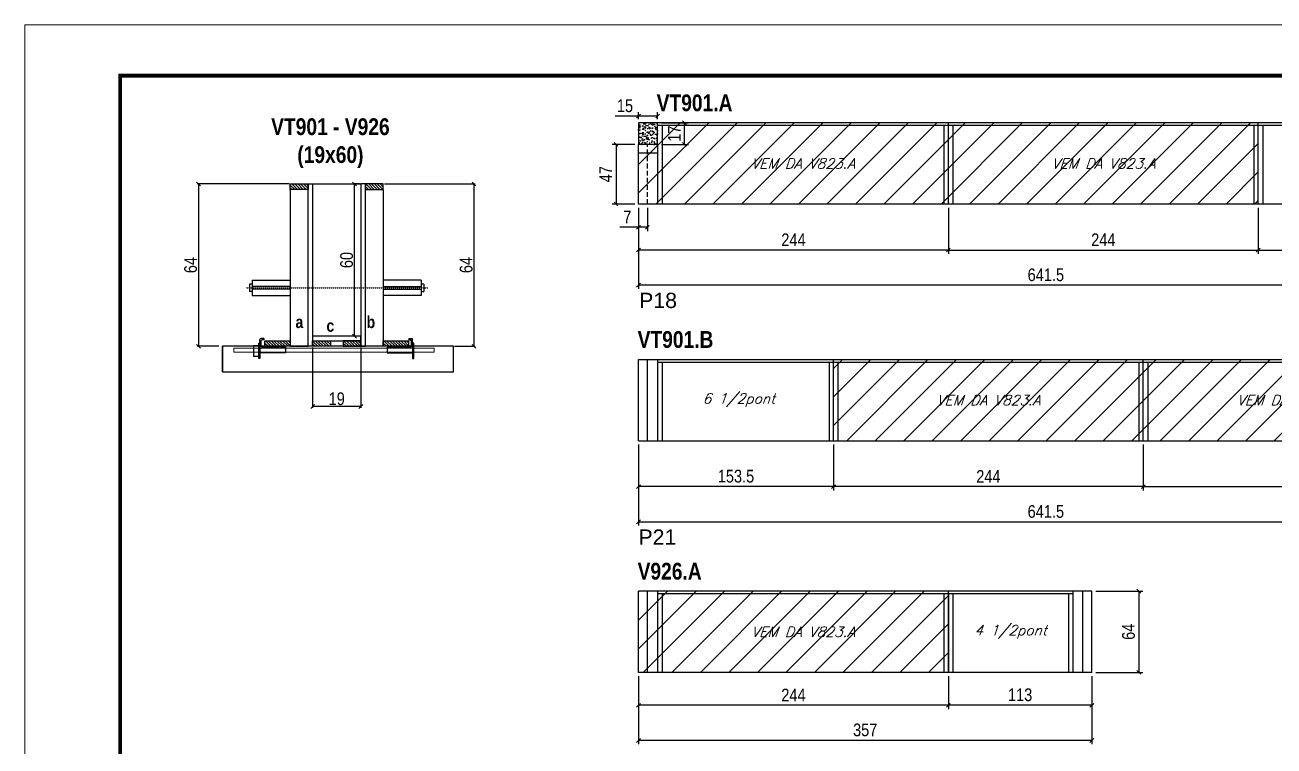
# Model space of a CAD drawing. Extents: x 3309 to 9563, y -2522 to 14608.
# Drawn here: x 4908 to 5891, y 9445 to 10014 of the extents above; entities that cross this region are included whole.
import ezdxf

# ---------------------------------------------------------------- set-up
doc = ezdxf.new("R2010")
doc.units = 0
doc.linetypes.add('DASHED', pattern=[0.75, 0.5, -0.25])
doc.linetypes.add('HIDDEN', pattern=[0.375, 0.25, -0.125])
for name, color, linetype in [('5', 5, 'Continuous'), ('barrote', 251, 'Continuous'), ('COTA', 241, 'Continuous'), ('detalhes', 4, 'Continuous'), ('NOMENCLATURA', 7, 'Continuous'), ('Painéis', 200, 'Continuous'), ('presilha', 1, 'Continuous'), ('SARR_2.2x10', 60, 'Continuous'), ('SARR_2.2x7', 40, 'Continuous'), ('SARR_3.5x7', 81, 'Continuous'), ('TENSOR', 3, 'Continuous'), ('texto', 7, 'Continuous')]:
    doc.layers.add(name, color=color, linetype=linetype)
for name, color, linetype, lineweight in [('CONCRETO', 251, 'Continuous', 25), ('Folhas', 255, 'Continuous', 9), ('Hachura', 251, 'Continuous', 9), ('SARRAFO DE PRESSAO', 251, 'DASHED', 9), ('SCO-___-LAJ', 2, 'Continuous', 0)]:
    doc.layers.add(name, color=color, linetype=linetype, lineweight=lineweight)
doc.styles.add('COTA TECNICA', font='techl___.ttf', dxfattribs={"height": 10})
doc.styles.add('COTA TECNICA 2X', font='techl___.ttf', dxfattribs={"height": 10})
doc.styles.add('Romans', font='romans.shx')
doc.styles.get("Standard").update_dxf_attribs({"font": 'arial.ttf'})
doc.styles.add('TECNICA', font='techb___.ttf', dxfattribs={"height": 10})
doc.dimstyles.new('PAINEL', dxfattribs={"dimtxt": 10, "dimasz": 3, "dimexe": 3, "dimexo": 3, "dimgap": 3, "dimtad": 1, "dimdec": 1, "dimzin": 12, "dimdsep": 46, "dimtxsty": 'COTA TECNICA', "dimblk1": 'OBLIQUE', "dimblk2": 'OBLIQUE', "dimsah": 1, "dimcen": 0.9, "dimclrd": 4, "dimclre": 4, "dimclrt": 240, "dimadec": 1, "dimazin": 3, "dimtfac": 1, "dimtdec": 1, "dimtmove": 0, "dimatfit": 3, "dimfxl": 1, "dimtolj": 1, "dimtzin": 12, "dimarcsym": 0})
doc.dimstyles.new('SECAO', dxfattribs={"dimscale": 0.333333, "dimtxt": 5, "dimasz": 9, "dimexe": 3, "dimexo": 3, "dimgap": 3, "dimtad": 1, "dimdec": 1, "dimlfac": 0.5, "dimzin": 12, "dimdsep": 46, "dimtxsty": 'COTA TECNICA 2X', "dimblk1": 'OBLIQUE', "dimblk2": 'OBLIQUE', "dimsah": 1, "dimcen": 0.9, "dimclrd": 4, "dimclre": 4, "dimclrt": 240, "dimadec": 1, "dimazin": 3, "dimtfac": 1, "dimtdec": 1, "dimtmove": 0, "dimatfit": 3, "dimfxl": 1, "dimtolj": 1, "dimtzin": 12, "dimarcsym": 0})
pattern_1 = [(135, (38369.9267, -113751.8887), (-1.122532015, -1.122532015), [])]

# ---------------------------------------------------------------- blocks, each defined once
blk = doc.blocks.new('9999999999')
at = {"layer": 'Folhas'}
blk.add_lwpolyline([(98138.98, 34190.21), (99623.98, 34190.21), (99623.98, 35240.21), (98138.98, 35240.21)], close=True, dxfattribs=at)
at = {"layer": 'Folhas', "color": 30, "const_width": 3}
blk.add_lwpolyline([(98213.98, 34230.21), (99583.98, 34230.21), (99583.98, 35200.21), (98213.98, 35200.21)], close=True, dxfattribs=at)
blk = doc.blocks.new('_Oblique')
at = {"color": 0, "linetype": 'ByBlock', "lineweight": -2}
blk.add_line((-0.5, -0.5), (0.5, 0.5), dxfattribs=at)
blk = doc.blocks.new('*D1789')
at = {"layer": 'COTA', "color": 4, "lineweight": -2, "transparency": 16777216}
for p, q in [((5134.39, 9759.28), (5134.39, 9711.81)), ((5172.39, 9759.28), (5172.39, 9711.81)), ((5172.39, 9712.81), (5134.39, 9712.81))]:
    blk.add_line(p, q, dxfattribs=at)
at = {"layer": 'Defpoints', "color": 0, "transparency": 16777216}
for p in [(5134.39, 9760.28), (5172.39, 9760.28), (5134.39, 9712.81)]:
    blk.add_point(p, dxfattribs=at)
at = {"layer": 'COTA', "color": 4, "lineweight": -2, "transparency": 16777216, "xscale": 3, "yscale": 3, "zscale": 3, "rotation": 180}
blk.add_blockref('_Oblique', (5134.39, 9712.81), dxfattribs=at)
at = {"layer": 'COTA', "color": 4, "lineweight": -2, "transparency": 16777216, "xscale": 3, "yscale": 3, "zscale": 3}
blk.add_blockref('_Oblique', (5172.39, 9712.81), dxfattribs=at)
at = {"layer": 'COTA', "color": 240, "transparency": 16777216, "insert": (5153.39, 9718.9), "char_height": 10, "attachment_point": 5, "style": 'COTA TECNICA 2X'}
blk.add_mtext('\\A1;19', dxfattribs=at)
blk = doc.blocks.new('PRESILHA METÁLICA 1')
at = {"layer": 'presilha'}
for p, q in [((6, 15.5), (7.5, 15.5)), ((6, -2.5), (6, 15.5)), ((7.5, 10.6), (7.5, 19.9)), ((7.5, 15.5), (7.5, -2.5)), ((12, 21), (8.6, 21)), ((9, 11.6), (9, 18.9)), ((12, 19.5), (9.6, 19.5)), ((12, 21), (12, 19.5)), ((0, 13), (6, 13)), ((0, 13), (0, 0)), ((6, 0), (0, 0)), ((6, 13), (6, 0)), ((37.5, 4.1), (7.5, 4.1)), ((37.5, 11), (9.6, 11)), ((37.5, 11), (37.5, 4.1)), ((7.5, -2.5), (6, -2.5))]:
    blk.add_line(p, q, dxfattribs=at)
for centre, radius, start, end in [((8.6, 19.9), 1.14, 90, 180), ((9.6, 18.9), 0.57, 90, 180), ((9.6, 11.6), 0.57, 180, 270)]:
    blk.add_arc(centre, radius, start, end, dxfattribs=at)
blk = doc.blocks.new('PRESILHA METÁLICA 2')
at = {"layer": 'presilha'}
for p, q in [((-5.2, 23.5), (-5.2, 22)), ((-5.2, 23.5), (-1.9, 23.5)), ((-5.2, 22), (-2.8, 22)), ((-2.2, 14.1), (-2.2, 21.4)), ((0.8, 18), (-0.8, 18)), ((-0.8, 18), (-0.8, 0)), ((-0.8, 14.6), (-0.8, 22.4)), ((0.8, 0), (0.8, 18)), ((-30.8, 13.5), (-30.8, 6.6)), ((-30.8, 13.5), (-2.8, 13.5)), ((-30.8, 6.6), (-0.8, 6.6)), ((-0.8, 0), (0.8, 0))]:
    blk.add_line(p, q, dxfattribs=at)
for centre, radius, start, end in [((-2.8, 21.4), 0.57, 0, 90), ((-1.9, 22.4), 1.14, 0, 90), ((-2.8, 14.1), 0.57, 270, 0)]:
    blk.add_arc(centre, radius, start, end, dxfattribs=at)
blk = doc.blocks.new('*D1790')
at = {"layer": 'COTA', "color": 4, "lineweight": -2, "transparency": 16777216}
for p, q in [((5190.99, 9888.28), (5262.44, 9888.28)), ((5261.44, 9888.28), (5261.44, 9760.28)), ((5246.2, 9760.28), (5262.44, 9760.28))]:
    blk.add_line(p, q, dxfattribs=at)
at = {"layer": 'Defpoints', "color": 0, "transparency": 16777216}
for p in [(5189.99, 9888.28), (5245.2, 9760.28), (5261.44, 9760.28)]:
    blk.add_point(p, dxfattribs=at)
at = {"layer": 'COTA', "color": 4, "lineweight": -2, "transparency": 16777216, "xscale": 3, "yscale": 3, "zscale": 3}
for p, rotation in [((5261.44, 9888.28), 90), ((5261.44, 9760.28), 270)]:
    blk.add_blockref('_Oblique', p, dxfattribs=dict(at, rotation=rotation))
at = {"layer": 'COTA', "color": 240, "transparency": 16777216, "insert": (5255.33, 9824.28), "char_height": 10, "attachment_point": 5, "rotation": 90, "style": 'COTA TECNICA 2X'}
blk.add_mtext('\\A1;64', dxfattribs=at)
blk = doc.blocks.new('*D1791')
at = {"layer": 'COTA', "color": 4, "lineweight": -2, "transparency": 16777216}
for p, q in [((5115.79, 9888.28), (5043.47, 9888.28)), ((5044.47, 9888.28), (5044.47, 9760.28)), ((5060.57, 9760.28), (5043.47, 9760.28))]:
    blk.add_line(p, q, dxfattribs=at)
at = {"layer": 'Defpoints', "color": 0, "transparency": 16777216}
for p in [(5116.79, 9888.28), (5044.47, 9760.28), (5061.57, 9760.28)]:
    blk.add_point(p, dxfattribs=at)
at = {"layer": 'COTA', "color": 4, "lineweight": -2, "transparency": 16777216, "xscale": 3, "yscale": 3, "zscale": 3}
for p, rotation in [((5044.47, 9888.28), 90), ((5044.47, 9760.28), 270)]:
    blk.add_blockref('_Oblique', p, dxfattribs=dict(at, rotation=rotation))
at = {"layer": 'COTA', "color": 240, "transparency": 16777216, "insert": (5038.37, 9824.28), "char_height": 10, "attachment_point": 5, "rotation": 90, "style": 'COTA TECNICA 2X'}
blk.add_mtext('\\A1;64', dxfattribs=at)
blk = doc.blocks.new('*D1792')
at = {"layer": 'COTA', "color": 4, "lineweight": -2, "transparency": 16777216}
for p, q in [((5171.39, 9888.28), (5166.31, 9888.28)), ((5167.31, 9768.28), (5167.31, 9888.28)), ((5171.39, 9768.28), (5166.31, 9768.28))]:
    blk.add_line(p, q, dxfattribs=at)
at = {"layer": 'Defpoints', "color": 0, "transparency": 16777216}
for p in [(5167.31, 9888.28), (5172.39, 9888.28), (5172.39, 9768.28)]:
    blk.add_point(p, dxfattribs=at)
at = {"layer": 'COTA', "color": 4, "lineweight": -2, "transparency": 16777216, "xscale": 3, "yscale": 3, "zscale": 3}
for p, rotation in [((5167.31, 9888.28), 90), ((5167.31, 9768.28), 270)]:
    blk.add_blockref('_Oblique', p, dxfattribs=dict(at, rotation=rotation))
at = {"layer": 'COTA', "color": 240, "transparency": 16777216, "insert": (5161.21, 9828.28), "char_height": 10, "attachment_point": 5, "rotation": 90, "style": 'COTA TECNICA 2X'}
blk.add_mtext('\\A1;60', dxfattribs=at)
blk = doc.blocks.new('*D1793')
at = {"layer": 'COTA', "color": 4, "linetype": 'ByBlock', "lineweight": -2, "transparency": 16777216}
for p, q in [((5391.04, 9869.4), (5391.04, 9833.19)), ((5635.04, 9869.4), (5635.04, 9833.19)), ((5635.04, 9836.19), (5391.04, 9836.19))]:
    blk.add_line(p, q, dxfattribs=at)
at = {"layer": 'Defpoints', "color": 0, "linetype": 'ByBlock', "transparency": 16777216}
for p in [(5391.04, 9872.4), (5635.04, 9872.4), (5391.04, 9836.19)]:
    blk.add_point(p, dxfattribs=at)
at = {"layer": 'COTA', "color": 4, "linetype": 'ByBlock', "lineweight": -2, "transparency": 16777216, "xscale": 3, "yscale": 3, "zscale": 3, "rotation": 180}
blk.add_blockref('_Oblique', (5391.04, 9836.19), dxfattribs=at)
at = {"layer": 'COTA', "color": 4, "linetype": 'ByBlock', "lineweight": -2, "transparency": 16777216, "xscale": 3, "yscale": 3, "zscale": 3}
blk.add_blockref('_Oblique', (5635.04, 9836.19), dxfattribs=at)
at = {"layer": 'COTA', "color": 240, "linetype": 'ByBlock', "transparency": 16777216, "insert": (5513.04, 9844.26), "char_height": 10, "attachment_point": 5, "style": 'COTA TECNICA'}
blk.add_mtext('\\A1;244', dxfattribs=at)
blk = doc.blocks.new('*D1795')
at = {"layer": 'COTA', "color": 4, "linetype": 'ByBlock', "lineweight": -2, "transparency": 16777216}
for p, q in [((5391.04, 9869.4), (5391.04, 9805.48)), ((6032.54, 9869.4), (6032.54, 9805.48)), ((6032.54, 9808.48), (5391.04, 9808.48))]:
    blk.add_line(p, q, dxfattribs=at)
at = {"layer": 'Defpoints', "color": 0, "linetype": 'ByBlock', "transparency": 16777216}
for p in [(5391.04, 9872.4), (6032.54, 9872.4), (5391.04, 9808.48)]:
    blk.add_point(p, dxfattribs=at)
at = {"layer": 'COTA', "color": 4, "linetype": 'ByBlock', "lineweight": -2, "transparency": 16777216, "xscale": 3, "yscale": 3, "zscale": 3, "rotation": 180}
blk.add_blockref('_Oblique', (5391.04, 9808.48), dxfattribs=at)
at = {"layer": 'COTA', "color": 4, "linetype": 'ByBlock', "lineweight": -2, "transparency": 16777216, "xscale": 3, "yscale": 3, "zscale": 3}
blk.add_blockref('_Oblique', (6032.54, 9808.48), dxfattribs=at)
at = {"layer": 'COTA', "color": 240, "linetype": 'ByBlock', "transparency": 16777216, "insert": (5711.79, 9816.59), "char_height": 10, "attachment_point": 5, "style": 'COTA TECNICA'}
blk.add_mtext('\\A1;641.5', dxfattribs=at)
blk = doc.blocks.new('*D1794')
at = {"layer": 'COTA', "color": 4, "lineweight": -2, "transparency": 16777216}
for p, q in [((5635.04, 9869.4), (5635.04, 9833.19)), ((5879.04, 9869.4), (5879.04, 9833.19)), ((5635.04, 9836.19), (5879.04, 9836.19))]:
    blk.add_line(p, q, dxfattribs=at)
at = {"layer": 'Defpoints', "color": 0, "transparency": 16777216}
for p in [(5635.04, 9872.4, 0), (5879.04, 9872.4, 0), (5879.04, 9836.19)]:
    blk.add_point(p, dxfattribs=at)
at = {"layer": 'COTA', "color": 4, "lineweight": -2, "transparency": 16777216, "xscale": 3, "yscale": 3, "zscale": 3, "rotation": 180}
blk.add_blockref('_Oblique', (5635.04, 9836.19), dxfattribs=at)
at = {"layer": 'COTA', "color": 4, "lineweight": -2, "transparency": 16777216, "xscale": 3, "yscale": 3, "zscale": 3}
blk.add_blockref('_Oblique', (5879.04, 9836.19), dxfattribs=at)
at = {"layer": 'COTA', "color": 240, "transparency": 16777216, "insert": (5757.04, 9844.26), "char_height": 10, "attachment_point": 5, "style": 'COTA TECNICA'}
blk.add_mtext('\\A1;244', dxfattribs=at)
blk = doc.blocks.new('*D1796')
at = {"layer": 'COTA', "color": 4, "lineweight": -2, "transparency": 16777216}
for p, q in [((5879.04, 9869.4), (5879.04, 9833.19)), ((6032.54, 9869.4), (6032.54, 9833.19)), ((5879.04, 9836.19), (6032.54, 9836.19))]:
    blk.add_line(p, q, dxfattribs=at)
at = {"layer": 'Defpoints', "color": 0, "transparency": 16777216}
for p in [(5879.04, 9872.4, 0), (6032.54, 9872.4, 0), (6032.54, 9836.19)]:
    blk.add_point(p, dxfattribs=at)
at = {"layer": 'COTA', "color": 4, "lineweight": -2, "transparency": 16777216, "xscale": 3, "yscale": 3, "zscale": 3, "rotation": 180}
blk.add_blockref('_Oblique', (5879.04, 9836.19), dxfattribs=at)
at = {"layer": 'COTA', "color": 4, "lineweight": -2, "transparency": 16777216, "xscale": 3, "yscale": 3, "zscale": 3}
blk.add_blockref('_Oblique', (6032.54, 9836.19), dxfattribs=at)
at = {"layer": 'COTA', "color": 240, "transparency": 16777216, "insert": (5955.79, 9844.41), "char_height": 10, "attachment_point": 5, "style": 'COTA TECNICA'}
blk.add_mtext('\\A1;153.5', dxfattribs=at)
blk = doc.blocks.new('*D1797')
at = {"layer": 'COTA', "color": 4, "lineweight": -2, "transparency": 16777216}
for p, q in [((5388.04, 9919.4), (5370.32, 9919.4)), ((5373.32, 9919.4), (5373.32, 9872.4)), ((5388.04, 9872.4), (5370.32, 9872.4))]:
    blk.add_line(p, q, dxfattribs=at)
at = {"layer": 'Defpoints', "color": 0, "transparency": 16777216}
for p in [(5391.04, 9919.4), (5373.32, 9872.4), (5391.04, 9872.4)]:
    blk.add_point(p, dxfattribs=at)
at = {"layer": 'COTA', "color": 4, "lineweight": -2, "transparency": 16777216, "xscale": 3, "yscale": 3, "zscale": 3}
for p, rotation in [((5373.32, 9919.4), 90), ((5373.32, 9872.4), 270)]:
    blk.add_blockref('_Oblique', p, dxfattribs=dict(at, rotation=rotation))
at = {"layer": 'COTA', "color": 240, "transparency": 16777216, "insert": (5365.25, 9895.9), "char_height": 10, "attachment_point": 5, "rotation": 90, "style": 'COTA TECNICA'}
blk.add_mtext('\\A1;47', dxfattribs=at)
blk = doc.blocks.new('*D1799')
at = {"layer": 'COTA', "color": 4, "lineweight": -2, "transparency": 16777216}
for p, q in [((5391.04, 9939.4), (5391.04, 9944.74)), ((5406.04, 9939.4), (5406.04, 9944.74)), ((5391.04, 9941.74), (5372.67, 9941.74)), ((5406.04, 9941.74), (5391.04, 9941.74))]:
    blk.add_line(p, q, dxfattribs=at)
at = {"layer": 'Defpoints', "color": 0, "transparency": 16777216}
for p in [(5391.04, 9941.74), (5391.04, 9936.4, 0), (5406.04, 9936.4, 0)]:
    blk.add_point(p, dxfattribs=at)
at = {"layer": 'COTA', "color": 4, "lineweight": -2, "transparency": 16777216, "xscale": 3, "yscale": 3, "zscale": 3, "rotation": 180}
blk.add_blockref('_Oblique', (5391.04, 9941.74), dxfattribs=at)
at = {"layer": 'COTA', "color": 4, "lineweight": -2, "transparency": 16777216, "xscale": 3, "yscale": 3, "zscale": 3}
blk.add_blockref('_Oblique', (5406.04, 9941.74), dxfattribs=at)
at = {"layer": 'COTA', "color": 240, "transparency": 16777216, "insert": (5380.36, 9949.85), "char_height": 10, "attachment_point": 5, "style": 'COTA TECNICA'}
blk.add_mtext('\\A1;15', dxfattribs=at)
blk = doc.blocks.new('*D1798')
at = {"layer": 'COTA', "color": 4, "lineweight": -2, "transparency": 16777216}
for p, q in [((5409.04, 9936.4), (5430.28, 9936.4)), ((5427.28, 9919.4), (5427.28, 9936.4)), ((5409.04, 9919.4), (5430.28, 9919.4))]:
    blk.add_line(p, q, dxfattribs=at)
at = {"layer": 'Defpoints', "color": 0, "transparency": 16777216}
for p in [(5406.04, 9936.4, 0), (5427.28, 9936.4), (5406.04, 9919.4, 0)]:
    blk.add_point(p, dxfattribs=at)
at = {"layer": 'COTA', "color": 4, "lineweight": -2, "transparency": 16777216, "xscale": 3, "yscale": 3, "zscale": 3}
for p, rotation in [((5427.28, 9936.4), 90), ((5427.28, 9919.4), 270)]:
    blk.add_blockref('_Oblique', p, dxfattribs=dict(at, rotation=rotation))
at = {"layer": 'COTA', "color": 240, "transparency": 16777216, "insert": (5419.21, 9927.9), "char_height": 10, "attachment_point": 5, "rotation": 90, "style": 'COTA TECNICA'}
blk.add_mtext('\\A1;17', dxfattribs=at)
blk = doc.blocks.new('*D1801')
at = {"layer": 'COTA', "color": 4, "lineweight": -2, "transparency": 16777216}
for p, q in [((5391.04, 9869.4), (5391.04, 9851.11)), ((5398.04, 9869.4), (5398.04, 9851.11)), ((5391.04, 9854.11), (5376.31, 9854.11)), ((5398.04, 9854.11), (5391.04, 9854.11))]:
    blk.add_line(p, q, dxfattribs=at)
at = {"layer": 'Defpoints', "color": 0, "transparency": 16777216}
for p in [(5391.04, 9872.4), (5398.04, 9872.4), (5391.04, 9854.11)]:
    blk.add_point(p, dxfattribs=at)
at = {"layer": 'COTA', "color": 4, "lineweight": -2, "transparency": 16777216, "xscale": 3, "yscale": 3, "zscale": 3, "rotation": 180}
blk.add_blockref('_Oblique', (5391.04, 9854.11), dxfattribs=at)
at = {"layer": 'COTA', "color": 4, "lineweight": -2, "transparency": 16777216, "xscale": 3, "yscale": 3, "zscale": 3}
blk.add_blockref('_Oblique', (5398.04, 9854.11), dxfattribs=at)
at = {"layer": 'COTA', "color": 240, "transparency": 16777216, "insert": (5382.18, 9862.18), "char_height": 10, "attachment_point": 5, "style": 'COTA TECNICA'}
blk.add_mtext('\\A1;7', dxfattribs=at)
blk = doc.blocks.new('*D1802')
at = {"layer": 'COTA', "color": 4, "linetype": 'ByBlock', "lineweight": -2, "transparency": 16777216}
for p, q in [((5788.54, 9682.87), (5788.54, 9646.66)), ((6032.54, 9682.87), (6032.54, 9646.66)), ((5788.54, 9649.66), (6032.54, 9649.66))]:
    blk.add_line(p, q, dxfattribs=at)
at = {"layer": 'Defpoints', "color": 0, "linetype": 'ByBlock', "transparency": 16777216}
for p in [(5788.54, 9685.87), (6032.54, 9685.87), (6032.54, 9649.66)]:
    blk.add_point(p, dxfattribs=at)
at = {"layer": 'COTA', "color": 4, "linetype": 'ByBlock', "lineweight": -2, "transparency": 16777216, "xscale": 3, "yscale": 3, "zscale": 3, "rotation": 180}
blk.add_blockref('_Oblique', (5788.54, 9649.66), dxfattribs=at)
at = {"layer": 'COTA', "color": 4, "linetype": 'ByBlock', "lineweight": -2, "transparency": 16777216, "xscale": 3, "yscale": 3, "zscale": 3}
blk.add_blockref('_Oblique', (6032.54, 9649.66), dxfattribs=at)
at = {"layer": 'COTA', "color": 240, "linetype": 'ByBlock', "transparency": 16777216, "insert": (5910.54, 9657.73), "char_height": 10, "attachment_point": 5, "style": 'COTA TECNICA'}
blk.add_mtext('\\A1;244', dxfattribs=at)
blk = doc.blocks.new('*D1805')
at = {"layer": 'COTA', "color": 4, "linetype": 'ByBlock', "lineweight": -2, "transparency": 16777216}
for p, q in [((5391.04, 9682.87), (5391.04, 9618.95)), ((6032.54, 9682.87), (6032.54, 9618.95)), ((5391.04, 9621.95), (6032.54, 9621.95))]:
    blk.add_line(p, q, dxfattribs=at)
at = {"layer": 'Defpoints', "color": 0, "linetype": 'ByBlock', "transparency": 16777216}
for p in [(5391.04, 9685.87), (6032.54, 9685.87), (6032.54, 9621.95)]:
    blk.add_point(p, dxfattribs=at)
at = {"layer": 'COTA', "color": 4, "linetype": 'ByBlock', "lineweight": -2, "transparency": 16777216, "xscale": 3, "yscale": 3, "zscale": 3, "rotation": 180}
blk.add_blockref('_Oblique', (5391.04, 9621.95), dxfattribs=at)
at = {"layer": 'COTA', "color": 4, "linetype": 'ByBlock', "lineweight": -2, "transparency": 16777216, "xscale": 3, "yscale": 3, "zscale": 3}
blk.add_blockref('_Oblique', (6032.54, 9621.95), dxfattribs=at)
at = {"layer": 'COTA', "color": 240, "linetype": 'ByBlock', "transparency": 16777216, "insert": (5711.79, 9630.06), "char_height": 10, "attachment_point": 5, "style": 'COTA TECNICA'}
blk.add_mtext('\\A1;641.5', dxfattribs=at)
blk = doc.blocks.new('*D1803')
at = {"layer": 'COTA', "color": 4, "lineweight": -2, "transparency": 16777216}
for p, q in [((5544.54, 9682.87), (5544.54, 9646.66)), ((5788.54, 9682.87), (5788.54, 9646.66)), ((5788.54, 9649.66), (5544.54, 9649.66))]:
    blk.add_line(p, q, dxfattribs=at)
at = {"layer": 'Defpoints', "color": 0, "transparency": 16777216}
for p in [(5544.54, 9685.87, 0), (5788.54, 9685.87, 0), (5544.54, 9649.66)]:
    blk.add_point(p, dxfattribs=at)
at = {"layer": 'COTA', "color": 4, "lineweight": -2, "transparency": 16777216, "xscale": 3, "yscale": 3, "zscale": 3, "rotation": 180}
blk.add_blockref('_Oblique', (5544.54, 9649.66), dxfattribs=at)
at = {"layer": 'COTA', "color": 4, "lineweight": -2, "transparency": 16777216, "xscale": 3, "yscale": 3, "zscale": 3}
blk.add_blockref('_Oblique', (5788.54, 9649.66), dxfattribs=at)
at = {"layer": 'COTA', "color": 240, "transparency": 16777216, "insert": (5666.54, 9657.73), "char_height": 10, "attachment_point": 5, "style": 'COTA TECNICA'}
blk.add_mtext('\\A1;244', dxfattribs=at)
blk = doc.blocks.new('*D1806')
at = {"layer": 'COTA', "color": 4, "lineweight": -2, "transparency": 16777216}
for p, q in [((5391.04, 9682.87), (5391.04, 9646.66)), ((5544.54, 9682.87), (5544.54, 9646.66)), ((5544.54, 9649.66), (5391.04, 9649.66))]:
    blk.add_line(p, q, dxfattribs=at)
at = {"layer": 'Defpoints', "color": 0, "transparency": 16777216}
for p in [(5391.04, 9685.87, 0), (5544.54, 9685.87, 0), (5391.04, 9649.66)]:
    blk.add_point(p, dxfattribs=at)
at = {"layer": 'COTA', "color": 4, "lineweight": -2, "transparency": 16777216, "xscale": 3, "yscale": 3, "zscale": 3, "rotation": 180}
blk.add_blockref('_Oblique', (5391.04, 9649.66), dxfattribs=at)
at = {"layer": 'COTA', "color": 4, "lineweight": -2, "transparency": 16777216, "xscale": 3, "yscale": 3, "zscale": 3}
blk.add_blockref('_Oblique', (5544.54, 9649.66), dxfattribs=at)
at = {"layer": 'COTA', "color": 240, "transparency": 16777216, "insert": (5467.79, 9657.88), "char_height": 10, "attachment_point": 5, "style": 'COTA TECNICA'}
blk.add_mtext('\\A1;153.5', dxfattribs=at)
blk = doc.blocks.new('*D1812')
at = {"layer": 'COTA', "color": 4, "linetype": 'ByBlock', "lineweight": -2, "transparency": 16777216}
for p, q in [((5635.04, 9500.27), (5635.04, 9474.36)), ((5748.04, 9500.27), (5748.04, 9474.36)), ((5748.04, 9477.36), (5635.04, 9477.36))]:
    blk.add_line(p, q, dxfattribs=at)
at = {"layer": 'Defpoints', "color": 0, "linetype": 'ByBlock', "transparency": 16777216}
for p in [(5635.04, 9503.27), (5748.04, 9503.27), (5635.04, 9477.36)]:
    blk.add_point(p, dxfattribs=at)
at = {"layer": 'COTA', "color": 4, "linetype": 'ByBlock', "lineweight": -2, "transparency": 16777216, "xscale": 3, "yscale": 3, "zscale": 3, "rotation": 180}
blk.add_blockref('_Oblique', (5635.04, 9477.36), dxfattribs=at)
at = {"layer": 'COTA', "color": 4, "linetype": 'ByBlock', "lineweight": -2, "transparency": 16777216, "xscale": 3, "yscale": 3, "zscale": 3}
blk.add_blockref('_Oblique', (5748.04, 9477.36), dxfattribs=at)
at = {"layer": 'COTA', "color": 240, "linetype": 'ByBlock', "transparency": 16777216, "insert": (5691.54, 9485.58), "char_height": 10, "attachment_point": 5, "style": 'COTA TECNICA'}
blk.add_mtext('\\A1;113', dxfattribs=at)
blk = doc.blocks.new('*D1813')
at = {"layer": 'COTA', "color": 4, "linetype": 'ByBlock', "lineweight": -2, "transparency": 16777216}
for p, q in [((5391.04, 9500.27), (5391.04, 9474.36)), ((5635.04, 9500.27), (5635.04, 9474.36)), ((5635.04, 9477.36), (5391.04, 9477.36))]:
    blk.add_line(p, q, dxfattribs=at)
at = {"layer": 'Defpoints', "color": 0, "linetype": 'ByBlock', "transparency": 16777216}
for p in [(5391.04, 9503.27), (5635.04, 9503.27), (5391.04, 9477.36)]:
    blk.add_point(p, dxfattribs=at)
at = {"layer": 'COTA', "color": 4, "linetype": 'ByBlock', "lineweight": -2, "transparency": 16777216, "xscale": 3, "yscale": 3, "zscale": 3, "rotation": 180}
blk.add_blockref('_Oblique', (5391.04, 9477.36), dxfattribs=at)
at = {"layer": 'COTA', "color": 4, "linetype": 'ByBlock', "lineweight": -2, "transparency": 16777216, "xscale": 3, "yscale": 3, "zscale": 3}
blk.add_blockref('_Oblique', (5635.04, 9477.36), dxfattribs=at)
at = {"layer": 'COTA', "color": 240, "linetype": 'ByBlock', "transparency": 16777216, "insert": (5513.04, 9485.43), "char_height": 10, "attachment_point": 5, "style": 'COTA TECNICA'}
blk.add_mtext('\\A1;244', dxfattribs=at)
blk = doc.blocks.new('*D1814')
at = {"layer": 'COTA', "color": 4, "linetype": 'ByBlock', "lineweight": -2, "transparency": 16777216}
for p, q in [((5391.04, 9500.27), (5391.04, 9446.65)), ((5748.04, 9500.27), (5748.04, 9446.65)), ((5748.04, 9449.65), (5391.04, 9449.65))]:
    blk.add_line(p, q, dxfattribs=at)
at = {"layer": 'Defpoints', "color": 0, "linetype": 'ByBlock', "transparency": 16777216}
for p in [(5391.04, 9503.27), (5748.04, 9503.27), (5391.04, 9449.65)]:
    blk.add_point(p, dxfattribs=at)
at = {"layer": 'COTA', "color": 4, "linetype": 'ByBlock', "lineweight": -2, "transparency": 16777216, "xscale": 3, "yscale": 3, "zscale": 3, "rotation": 180}
blk.add_blockref('_Oblique', (5391.04, 9449.65), dxfattribs=at)
at = {"layer": 'COTA', "color": 4, "linetype": 'ByBlock', "lineweight": -2, "transparency": 16777216, "xscale": 3, "yscale": 3, "zscale": 3}
blk.add_blockref('_Oblique', (5748.04, 9449.65), dxfattribs=at)
at = {"layer": 'COTA', "color": 240, "linetype": 'ByBlock', "transparency": 16777216, "insert": (5569.54, 9457.87), "char_height": 10, "attachment_point": 5, "style": 'COTA TECNICA'}
blk.add_mtext('\\A1;357', dxfattribs=at)
blk = doc.blocks.new('*D1815')
at = {"layer": 'COTA', "color": 4, "lineweight": -2, "transparency": 16777216}
for p, q in [((5751.04, 9567.27), (5788.04, 9567.27)), ((5785.04, 9567.27), (5785.04, 9503.27)), ((5751.04, 9503.27), (5788.04, 9503.27))]:
    blk.add_line(p, q, dxfattribs=at)
at = {"layer": 'Defpoints', "color": 0, "transparency": 16777216}
for p in [(5748.04, 9567.27, 0), (5748.04, 9503.27, 0), (5785.04, 9503.27)]:
    blk.add_point(p, dxfattribs=at)
at = {"layer": 'COTA', "color": 4, "lineweight": -2, "transparency": 16777216, "xscale": 3, "yscale": 3, "zscale": 3}
for p, rotation in [((5785.04, 9567.27), 90), ((5785.04, 9503.27), 270)]:
    blk.add_blockref('_Oblique', p, dxfattribs=dict(at, rotation=rotation))
at = {"layer": 'COTA', "color": 240, "transparency": 16777216, "insert": (5776.93, 9535.27), "char_height": 10, "attachment_point": 5, "rotation": 90, "style": 'COTA TECNICA'}
blk.add_mtext('\\A1;64', dxfattribs=at)

msp = doc.modelspace()

# ---------------------------------------------------------------- hatches: boundary and pattern name
at = {"layer": 'COTA'}
h = msp.add_hatch(dxfattribs=at)
h.set_pattern_fill('AR-CONC', color=256, scale=0.03)
h.set_pattern_definition([(50, (365.9193, -783.839), (5.46554, -0.4781726), [0.5715, -6.2865]), (355, (365.919, -783.839), (-1.0573026, 5.7317054), [0.4572, -5.0292175]), (100.451445, (366.3747, -783.8787), (4.4082374, 5.2535326), [0.4857003, -5.3427073]), (46.1842, (365.919, -782.315), (8.1323712, -1.26127), [0.85725, -9.42975]), (96.63556, (366.597, -782.42), (7.122124, 7.422784), [0.7285507, -8.014068]), (351.18415, (365.919, -782.315), (7.122124, 7.422784), [0.685799, -7.543792]), (21, (366.6813, -782.696), (4.5484317, -3.067956), [0.5715, -6.2865]), (326, (366.681, -782.696), (1.8540609, 5.525639), [0.4572, -5.0292]), (71.451445, (367.0603, -782.9515), (6.4024926, 2.457683), [0.4857003, -5.342698]), (37.5, (365.9193, -783.8388), (0.0926581, 2.53665117), [0, -4.96824, 0, -5.1054, 0, -5.04825]), (7.5, (365.9193, -783.8388), (2.0045899, 3.00541724), [0, -2.91084, 0, -4.85394, 0, -1.92405]), (327.5, (364.22, -783.8388), (4.06771786, -0.17186232), [0, -1.905, 0, -5.9436, 0, -7.8867]), (317.5, (363.458, -783.839), (4.4438754, 0.7627947), [0, -2.4765, 0, -3.94716, 0, -5.6007])])
h.paths.add_polyline_path([(5406.04, 9936.4), (5391.04, 9936.4), (5391.04, 9919.4), (5406.04, 9919.4)])
at = {"layer": 'Hachura', "linetype": 'ByBlock'}
h = msp.add_hatch(dxfattribs=at)
h.set_pattern_fill('ANSI31', color=256, scale=5)
h.paths.add_polyline_path([(5406.04, 9936.4), (5406.04, 9919.4), (5391.04, 9919.4), (5391.04, 9872.4), (5635.04, 9872.4), (5635.04, 9936.4)])
h.paths.add_polyline_path([(5635.04, 9936.4), (5635.04, 9872.4), (5879.04, 9872.4), (5879.04, 9936.4)])
h.paths.add_polyline_path([(5788.54, 9685.87), (5788.54, 9749.87), (5544.54, 9749.87), (5544.54, 9685.87)])
h.paths.add_polyline_path([(6032.54, 9685.87), (6032.54, 9732.87), (6017.54, 9732.87), (6017.54, 9749.87), (5788.54, 9749.87), (5788.54, 9685.87)])
h.paths.add_polyline_path([(5391.04, 9567.27), (5391.04, 9503.27), (5635.04, 9503.27), (5635.04, 9567.27)])
at = {"layer": 'SARR_2.2x10'}
h = msp.add_hatch(dxfattribs=at)
h.set_pattern_fill('ANSI31', color=256, scale=0.5, angle=90)
h.set_pattern_definition([(135, (38290.3267, -113751.8887), (-1.122532015, -1.122532015), [])])
h.paths.add_polyline_path([(5096.79, 9764.68), (5096.79, 9760.28), (5116.79, 9760.28), (5116.79, 9764.68)])
h = msp.add_hatch(dxfattribs=at)
h.set_pattern_fill('ANSI31', color=256, scale=0.5, angle=90)
h.set_pattern_definition([(135, (38383.5267, -113751.8887), (-1.122532015, -1.122532015), [])])
h.paths.add_polyline_path([(5189.99, 9764.68), (5189.99, 9760.28), (5209.99, 9760.28), (5209.99, 9764.68)])
at = {"layer": 'SARR_2.2x7'}
h = msp.add_hatch(dxfattribs=at)
h.set_pattern_fill('ANSI31', color=256, scale=0.5, angle=90)
h.set_pattern_definition([(135, (38284.3267, -113628.2887), (-1.122532015, -1.122532015), [])])
h.paths.add_polyline_path([(5130.79, 9888.28), (5130.79, 9883.88), (5116.79, 9883.88), (5116.79, 9888.28)])
h = msp.add_hatch(dxfattribs=at)
h.set_pattern_fill('ANSI31', color=256, scale=0.5, angle=90)
h.set_pattern_definition([(135, (38304.3267, -113628.2887), (-1.122532015, -1.122532015), [])])
h.paths.add_polyline_path([(5175.99, 9888.28), (5175.99, 9883.88), (5189.99, 9883.88), (5189.99, 9888.28)])
h = msp.add_hatch(dxfattribs=at)
h.set_pattern_fill('ANSI31', color=256, scale=0.5, angle=90)
h.set_pattern_definition(pattern_1)
h.paths.add_polyline_path([(5148.39, 9760.28), (5148.39, 9764.68), (5134.39, 9764.68), (5134.39, 9760.28)])
h = msp.add_hatch(dxfattribs=at)
h.set_pattern_fill('ANSI31', color=256, scale=0.5, angle=90)
h.set_pattern_definition(pattern_1)
h.paths.add_polyline_path([(5158.39, 9764.68), (5158.39, 9760.28), (5172.39, 9760.28), (5172.39, 9764.68)])

# ---------------------------------------------------------------- linework, layer by layer
at = {"ltscale": 3}
for p, q in [((5084.79, 9809.37), (5084.79, 9803.37)), ((5086.79, 9809.37), (5084.79, 9809.37)), ((5086.79, 9812.37), (5086.79, 9800.37)), ((5086.79, 9812.37), (5116.79, 9812.37)), ((5116.79, 9807.37), (5086.79, 9807.37)), ((5219.99, 9812.37), (5189.99, 9812.37)), ((5189.99, 9807.37), (5219.99, 9807.37)), ((5219.99, 9812.37), (5219.99, 9800.37)), ((5221.99, 9809.37), (5219.99, 9809.37)), ((5221.99, 9809.37), (5221.99, 9803.37)), ((5086.79, 9803.37), (5084.79, 9803.37)), ((5116.79, 9805.37), (5086.79, 9805.37)), ((5086.79, 9800.37), (5116.79, 9800.37)), ((5189.99, 9805.37), (5219.99, 9805.37)), ((5219.99, 9800.37), (5189.99, 9800.37)), ((5219.99, 9803.37), (5221.99, 9803.37))]:
    msp.add_line(p, q, dxfattribs=at)
at = {"layer": 'barrote'}
msp.add_lwpolyline([(5063.33, 9740.28), (5245.25, 9740.28), (5245.25, 9760.28), (5063.33, 9760.28)], close=True, dxfattribs=at)
at = {"layer": 'CONCRETO', "linetype": 'Continuous'}
msp.add_line((5134.39, 9888.28), (5172.39, 9888.28), dxfattribs=at)
at = {"layer": 'COTA'}
for p, q in [((5406.04, 9936.4), (5391.04, 9936.4)), ((5391.04, 9936.4), (5391.04, 9919.4))]:
    msp.add_line(p, q, dxfattribs=at)
at = {"layer": 'detalhes', "color": 250}
msp.add_line((5063.33, 9740.28), (5063.33, 9760.28), dxfattribs=at)
at = {"layer": 'Painéis', "linetype": 'ByBlock'}
for p, q in [((6032.54, 9936.4), (5406.04, 9936.4)), ((5406.04, 9919.4), (5406.04, 9936.4)), ((5635.04, 9872.4), (5635.04, 9936.4)), ((5879.04, 9872.4), (5879.04, 9936.4)), ((5391.04, 9872.4), (5391.04, 9919.4)), ((5406.04, 9919.4), (5391.04, 9919.4)), ((6032.54, 9872.4), (5391.04, 9872.4)), ((5391.04, 9749.87), (6017.54, 9749.87)), ((5391.04, 9685.87), (5391.04, 9749.87)), ((5544.54, 9685.87), (5544.54, 9749.87)), ((5788.54, 9685.87), (5788.54, 9749.87)), ((5391.04, 9685.87), (6032.54, 9685.87)), ((5748.04, 9567.27), (5391.04, 9567.27)), ((5391.04, 9503.27), (5391.04, 9567.27)), ((5635.04, 9503.27), (5635.04, 9567.27)), ((5748.04, 9503.27), (5748.04, 9567.27)), ((5748.04, 9503.27), (5391.04, 9503.27))]:
    msp.add_line(p, q, dxfattribs=at)
at = {"layer": 'Painéis', "linetype": 'Continuous'}
for points in [[(5130.79, 9760.28), (5130.79, 9888.28), (5134.39, 9888.28), (5134.39, 9760.28)], [(5175.99, 9760.28), (5175.99, 9888.28), (5172.39, 9888.28), (5172.39, 9760.28)], [(5172.39, 9768.28), (5134.39, 9768.28), (5134.39, 9764.68), (5172.39, 9764.68)]]:
    msp.add_lwpolyline(points, close=True, dxfattribs=at)
at = {"layer": 'SARR_2.2x10'}
for points in [[(5096.79, 9764.68), (5116.79, 9764.68), (5116.79, 9760.28), (5096.79, 9760.28)], [(5189.99, 9764.68), (5209.99, 9764.68), (5209.99, 9760.28), (5189.99, 9760.28)]]:
    msp.add_lwpolyline(points, close=True, dxfattribs=at)
at = {"layer": 'SARR_2.2x7', "linetype": 'Continuous'}
for p, q in [((5635.04, 9934.2), (5406.04, 9934.2)), ((5879.04, 9934.2), (5635.04, 9934.2)), ((6017.54, 9934.2), (5879.04, 9934.2)), ((5406.04, 9912.4), (5391.04, 9912.4)), ((5398.04, 9685.87), (5398.04, 9749.87)), ((5406.04, 9747.67), (5544.54, 9747.67)), ((5544.54, 9747.67), (5788.54, 9747.67)), ((5788.54, 9747.67), (6017.54, 9747.67)), ((5398.04, 9503.27), (5398.04, 9567.27)), ((5635.04, 9565.07), (5406.04, 9565.07)), ((5733.04, 9565.07), (5635.04, 9565.07)), ((5741.04, 9503.27), (5741.04, 9567.27))]:
    msp.add_line(p, q, dxfattribs=at)
at = {"layer": 'SARR_2.2x7', "linetype": 'HIDDEN', "ltscale": 15}
msp.add_line((5398.04, 9872.4), (5398.04, 9919.4), dxfattribs=at)
at = {"layer": 'SARR_2.2x7', "elevation": 0}
for points in [[(5116.79, 9888.28), (5130.79, 9888.28), (5130.79, 9883.88), (5116.79, 9883.88)], [(5189.99, 9888.28), (5175.99, 9888.28), (5175.99, 9883.88), (5189.99, 9883.88)]]:
    msp.add_lwpolyline(points, close=True, dxfattribs=at)
at = {"layer": 'SARR_2.2x7'}
for points in [[(5134.39, 9764.68), (5148.39, 9764.68), (5148.39, 9760.28), (5134.39, 9760.28)], [(5172.39, 9764.68), (5158.39, 9764.68), (5158.39, 9760.28), (5172.39, 9760.28)]]:
    msp.add_lwpolyline(points, close=True, dxfattribs=at)
at = {"layer": 'SARR_3.5x7'}
for p, q in [((5409.54, 9934.2), (5409.54, 9872.4)), ((5631.54, 9934.2), (5631.54, 9872.4)), ((5638.54, 9934.2), (5638.54, 9872.4)), ((5875.54, 9934.2), (5875.54, 9872.4)), ((5882.54, 9934.2), (5882.54, 9872.4)), ((5406.04, 9919.4), (5406.04, 9872.4)), ((5406.04, 9749.87), (5406.04, 9685.87)), ((5409.54, 9747.67), (5409.54, 9685.87)), ((5541.04, 9747.67), (5541.04, 9685.87)), ((5548.04, 9747.67), (5548.04, 9685.87)), ((5785.04, 9747.67), (5785.04, 9685.87)), ((5792.04, 9747.67), (5792.04, 9685.87)), ((5406.04, 9567.27), (5406.04, 9503.27)), ((5409.54, 9565.07), (5409.54, 9503.27)), ((5631.54, 9565.07), (5631.54, 9503.27)), ((5635.04, 9565.07), (5635.04, 9503.27)), ((5638.54, 9565.07), (5638.54, 9503.27)), ((5729.54, 9565.07), (5729.54, 9503.27)), ((5733.04, 9567.27), (5733.04, 9503.27))]:
    msp.add_line(p, q, dxfattribs=at)
for points in [[(5130.79, 9883.88), (5116.79, 9883.88), (5116.79, 9760.28), (5130.79, 9760.28)], [(5175.99, 9883.88), (5189.99, 9883.88), (5189.99, 9760.28), (5175.99, 9760.28)]]:
    msp.add_lwpolyline(points, close=True, dxfattribs=at)
at = {"layer": 'SCO-___-LAJ', "color": 1}
msp.add_lwpolyline([(5072.34, 9758.95), (5230.17, 9758.95), (5230.17, 9755.75), (5072.34, 9755.75)], close=True, dxfattribs=at)
at = {"layer": 'TENSOR', "linetype": 'HIDDEN', "ltscale": 0.5}
msp.add_line((5081.79, 9806.37), (5225.29, 9806.37), dxfattribs=at)

# ---------------------------------------------------------------- block references
at = {"layer": 'presilha', "xscale": 0.6666666666666666, "yscale": 0.6666666666666666, "zscale": 0.6666666666666666}
for name, p in [('PRESILHA METÁLICA 1', (5087.92, 9752.31)), ('PRESILHA METÁLICA 2', (5213.67, 9750.65))]:
    msp.add_blockref(name, p, dxfattribs=at)
at = {"layer": 'SARRAFO DE PRESSAO', "color": 6, "linetype": 'ByBlock'}
msp.add_blockref('9999999999', (-93231.11, -25226.65), dxfattribs=at)

# ---------------------------------------------------------------- texts
at = {"layer": '5', "linetype": 'Continuous'}
for s, rotation, p in [('P18', 0.00004, (5391.49, 9790.47)), ('P21', 359.99996, (5390.97, 9603.94))]:
    msp.add_text(s, height=12, rotation=rotation, dxfattribs=at).set_placement(p)
at = {"layer": 'detalhes', "style": 'TECNICA'}
for s, p in [('a', (5120.91, 9774.67)), ('c', (5145.28, 9771.75)), ('b', (5176.89, 9774.66))]:
    msp.add_text(s, height=9.6, dxfattribs=at).set_placement(p)
at = {"layer": 'NOMENCLATURA', "style": 'TECNICA'}
for s, p in [('VT901.A', (5405.33, 9945.58)), ('VT901.B', (5390.33, 9759.06)), ('V926.A', (5390.33, 9576.46))]:
    msp.add_text(s, height=13.2, dxfattribs=at).set_placement(p)
at = {"layer": 'NOMENCLATURA', "insert": (5148.39, 9939.98), "char_height": 13.2, "attachment_point": 2, "style": 'TECNICA'}
msp.add_mtext_dynamic_manual_height_columns('VT901 - V926\\P(19x60)', width=300.2766, gutter_width=1, heights=[0], dxfattribs=at)
at = {"layer": 'texto', "color": 2, "char_height": 8, "attachment_point": 5, "style": 'Romans'}
for s, insert in [('{\\Q19;\\C256;VEM DA V823.A}', (5520.54, 9904.4)), ('{\\Q19;\\C256;VEM DA V823.A}', (5757.04, 9904.4)), ('{\\Q19;\\C256;6 1/2pont}', (5470.04, 9717.87)), ('{\\Q19;\\C256;VEM DA V823.A}', (5666.54, 9717.87)), ('{\\Q19;\\C256;VEM DA V823.A}', (5903.04, 9717.87)), ('{\\Q19;\\C256;4 1/2pont}', (5684.04, 9535.27)), ('{\\Q19;\\C256;VEM DA V823.A}', (5520.54, 9535.27))]:
    msp.add_mtext(s, dxfattribs=dict(at, insert=insert))

# ---------------------------------------------------------------- dimensions: what is measured, and where the dimension line sits
at = {"layer": 'COTA'}
for base, p1, p2, picture, middle in [((5391.04, 9941.74, 0), (5406.04, 9936.4), (5391.04, 9936.4), '*D1799', (5380.36, 9949.85, 0)), ((5391.04, 9854.11), (5398.04, 9872.4), (5391.04, 9872.4), '*D1801', (5382.18, 9862.18)), ((5879.04, 9836.19, 0), (5635.04, 9872.4), (5879.04, 9872.4), '*D1794', (5757.04, 9844.26, 0)), ((6032.54, 9836.19, 0), (5879.04, 9872.4), (6032.54, 9872.4), '*D1796', (5955.79, 9844.41, 0))]:
    dim = msp.add_linear_dim(base=base, p1=p1, p2=p2, dimstyle='PAINEL', dxfattribs=at)
    dim.commit()
    dim.dimension.update_dxf_attribs({"geometry": picture, "text_midpoint": middle})
for base, p1, p2, angle, dimstyle, picture, middle in [((5427.28, 9936.4, 0), (5406.04, 9919.4), (5406.04, 9936.4), 90, 'PAINEL', '*D1798', (5419.21, 9927.9, 0)), ((5373.32, 9872.4), (5391.04, 9919.4), (5391.04, 9872.4), 90, 'PAINEL', '*D1797', (5365.25, 9895.9)), ((5044.47, 9760.28, 0), (5116.79, 9888.28), (5061.57, 9760.28, 0), 90, 'SECAO', '*D1791', (5038.37, 9824.28, 0)), ((5167.31, 9888.28), (5172.39, 9768.28), (5172.39, 9888.28), 90, 'SECAO', '*D1792', (5161.21, 9828.28)), ((5261.44, 9760.28, 0), (5189.99, 9888.28), (5245.2, 9760.28, 0), 90, 'SECAO', '*D1790', (5255.33, 9824.28, 0)), ((5391.04, 9649.66, 0), (5544.54, 9685.87), (5391.04, 9685.87), 180, 'PAINEL', '*D1806', (5467.79, 9657.88, 0)), ((5544.54, 9649.66, 0), (5788.54, 9685.87), (5544.54, 9685.87), 180, 'PAINEL', '*D1803', (5666.54, 9657.73, 0)), ((5785.04, 9503.27, 0), (5748.04, 9567.27), (5748.04, 9503.27), 90, 'PAINEL', '*D1815', (5776.93, 9535.27, 0))]:
    dim = msp.add_linear_dim(base=base, p1=p1, p2=p2, angle=angle, dimstyle=dimstyle, dxfattribs=at)
    dim.commit()
    dim.dimension.update_dxf_attribs({"geometry": picture, "text_midpoint": middle})
at = {"layer": 'COTA', "linetype": 'ByBlock'}
for base, p1, p2, picture, middle in [((5391.04, 9836.19), (5635.04, 9872.4), (5391.04, 9872.4), '*D1793', (5513.04, 9844.26)), ((5391.04, 9477.36), (5635.04, 9503.27), (5391.04, 9503.27), '*D1813', (5513.04, 9485.43))]:
    dim = msp.add_linear_dim(base=base, p1=p1, p2=p2, angle=180, dimstyle='PAINEL', override={"dimtmove": 1}, dxfattribs=at)
    dim.commit()
    dim.dimension.update_dxf_attribs({"geometry": picture, "text_midpoint": middle})
for base, p1, p2, picture, middle in [((5391.04, 9808.48), (6032.54, 9872.4), (5391.04, 9872.4), '*D1795', (5711.79, 9816.59)), ((5391.04, 9449.65), (5748.04, 9503.27), (5391.04, 9503.27), '*D1814', (5569.54, 9457.87)), ((5635.04, 9477.36), (5748.04, 9503.27), (5635.04, 9503.27), '*D1812', (5691.54, 9485.58))]:
    dim = msp.add_linear_dim(base=base, p1=p1, p2=p2, angle=180, dimstyle='PAINEL', dxfattribs=at)
    dim.commit()
    dim.dimension.update_dxf_attribs({"geometry": picture, "text_midpoint": middle})
at = {"layer": 'COTA'}
dim = msp.add_linear_dim(base=(5134.39, 9712.81), p1=(5172.39, 9760.28), p2=(5134.39, 9760.28), angle=180, dimstyle='SECAO', dxfattribs=at)
dim.commit()
dim.dimension.update_dxf_attribs({"geometry": '*D1789', "text_midpoint": (5153.39, 9712.81), "dimtype": 160})
at = {"layer": 'COTA', "linetype": 'ByBlock'}
dim = msp.add_linear_dim(base=(6032.54, 9621.95), p1=(5391.04, 9685.87), p2=(6032.54, 9685.87), dimstyle='PAINEL', dxfattribs=at)
dim.commit()
dim.dimension.update_dxf_attribs({"geometry": '*D1805', "text_midpoint": (5711.79, 9630.06)})
dim = msp.add_linear_dim(base=(6032.54, 9649.66), p1=(5788.54, 9685.87), p2=(6032.54, 9685.87), dimstyle='PAINEL', override={"dimtmove": 1}, dxfattribs=at)
dim.commit()
dim.dimension.update_dxf_attribs({"geometry": '*D1802', "text_midpoint": (5910.54, 9657.73)})

doc.saveas('drawing.dxf')
